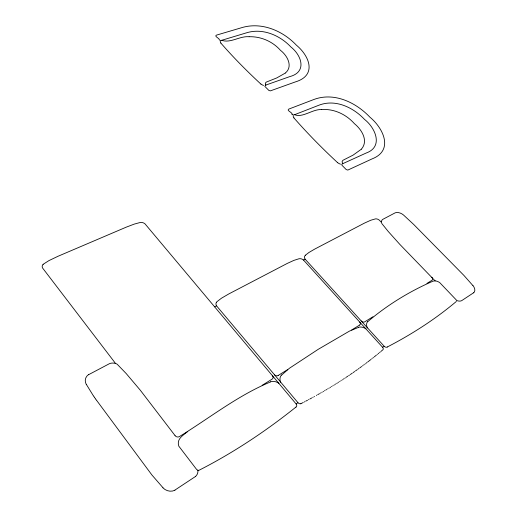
<?xml version="1.0" encoding="UTF-8"?>
<svg xmlns="http://www.w3.org/2000/svg" width="517" height="517" viewBox="0 0 517 517"><rect width="100%" height="100%" fill="white"/><g stroke="black" fill="none" stroke-linecap="round" stroke-linejoin="round"><path stroke-width="0.78" d="M361.37 149.167C368.828 140.773 361.557 129.431 354.404 123.66C346.3 114.503 334.215 108.68 321.858 109.559M367.833 321.593C387.123 305.101 409.684 291.291 432.962 281.19A8.304 5.48 36.3 0 1 435.178 280.925L431.96 277.61M281.655 375.058L289.371 368.285L318.259 349.298L349.434 331.119L358.462 327.403M305.521 255.146L308.92 252.496L314.704 249.097L364.433 223.118L370.754 220.248L375.316 218.924A12.679 8.33 32.3 0 1 375.769 218.865A3.916 2.566 31.9 0 1 379.265 220.126L381.501 222.452A6.779 4.414 32.3 0 1 382.716 219.402L395.214 212.81A7.374 4.743 32.5 0 1 403.531 215.027L413.736 224.494L463.936 275.445L472.932 285.617M285.397 73.007C293.417 66.286 287.084 55.319 280.453 50.311C272.653 41.489 260.982 36.397 249.207 36.726M372.957 316.759L364.718 321.839A2.772 1.978 35.6 0 1 361.254 321.038L361.183 320.921M361.28 149.264L353.117 155.113L342.861 160.335L342.092 161.608L342.506 163.327A7.076 4.479 29 0 0 342.706 163.695M456.362 301.443C435.236 319.26 411.842 334.286 387.317 346.978M380.919 351.444L382.981 349.705A2.488 1.784 37.7 0 0 382.58 347.23M380.228 352.019L379.53 352.594M378.832 353.169L378.134 353.744M295.918 407.099C265.725 431.249 233.173 452.892 198.787 470.392C197.862 470.36 196.971 469.895 196.402 469.171L178.779 446.113C176.413 438.539 183.192 435.514 188.382 430.9C215.117 413.716 241.109 394.083 270.63 381.895M377.074 354.61L377.429 354.319M376.37 355.185L374.23 356.898M373.513 357.473L372.796 358.042M371.71 358.895L372.072 358.611M370.98 359.464L367.677 362.016M366.934 362.579L366.185 363.141M365.067 363.987L365.441 363.703M364.311 364.55L363.561 365.112M362.423 365.952L362.798 365.668M300.894 403.719A2.669 2.1 38.2 0 1 297.921 402.678L296.151 403.984L145.025 223.874A4.382 3.238 20.2 0 0 141.076 222.478A10.631 7.884 20.4 0 0 139.551 222.665L134.284 224.094L126.413 227.086L58.014 256.27L48.941 260.607L43.48 264.084A15.167 11.878 13.7 0 0 43.111 264.4M361.661 366.508L359.742 367.904M358.972 368.459L358.197 369.015M357.421 369.571L355.463 370.954M354.681 371.51L353.098 372.608M352.303 373.158L350.3 374.528M349.498 375.077L348.691 375.626M285.3 73.091L276.75 77.931L266.184 82.145L265.324 83.237L265.602 84.762A6.74 4.11 24.5 0 0 265.777 85.092M347.876 376.169L346.248 377.255M187.49 431.566L179.386 436.587A3.244 2.811 32.4 0 1 175.03 435.624M174.875 490.116L195.4 476.558M473.65 292.745L461.629 300.687A7.193 4.698 37.1 0 1 456.498 300.422M343.366 379.155L344.193 378.612M345.02 378.069L345.427 377.798M287.478 369.694L278.172 375.465M342.125 379.963L342.538 379.691M340.871 380.771L341.291 380.499M339.617 381.578L340.037 381.307M338.351 382.38L338.771 382.108M337.504 382.91L336.657 383.446M335.378 384.241L335.804 383.976M262.164 385.301L272.162 379.103A2.999 2.372 34.9 0 0 272.478 375.71L272.414 375.691M351.663 329.982L359.69 325.019M426.952 283.394L432.089 280.22A2.604 1.713 35.7 0 0 431.992 277.597M334.092 385.042L334.525 384.777M332.806 385.831L333.232 385.566M331.507 386.626L331.94 386.361M330.201 387.414L330.641 387.149M328.896 388.202L329.335 387.937M327.578 388.984L328.017 388.726M326.699 389.508L325.813 390.031M324.482 390.807L324.928 390.548M323.151 391.582L323.597 391.324M321.807 392.358L322.253 392.099M320.456 393.133L320.908 392.875M319.551 393.644L317.735 394.671M316.365 395.434L316.824 395.182M314.071 396.707L314.53 396.455M312.688 397.463L313.147 397.211M311.757 397.974L309.896 398.975M308.487 399.731L308.959 399.479M307.55 400.229L305.657 401.224M214.607 306.839L216.526 305.825A4.543 3.503 27.7 0 1 216.494 302.238M216.507 302.245A13.151 10.133 28.4 0 1 217.121 301.56L221.47 298.212L228.792 293.94L287.297 263.405L293.902 260.381L298.723 258.843A12.324 8.802 30.9 0 1 299.724 258.694A4.272 3.044 30.5 0 1 303.485 260.012L305.114 259.153A4.214 2.973 30.6 0 1 304.797 256.018A10.198 7.199 31 0 1 305.528 255.152M88.678 374.644L109.468 363.664A8.55 7.238 20.6 0 1 115.562 363.483L116.836 363.974A21.397 18.25 19.6 0 1 117.437 364.479L126.232 373.597L140.301 390.219L175.069 435.598M304.235 401.967L304.707 401.722M303.279 402.465L300.881 403.699M342.28 163.889L366.107 153.058C383.75 146.783 375.316 127.725 364.517 119.401C353.072 107.245 335.022 98.669 318.511 105.371L294.263 114.819M265.337 85.247L289.804 76.6C307.247 71.986 301.624 55.416 290.838 46.918C279.652 35.072 262.332 27.769 246.202 32.914L221.431 40.378M321.69 109.572C312.843 108.945 303.124 117.773 295.104 114.903A6.85 4.239 26 0 1 294.703 114.645M249.039 36.733C239.94 35.893 230.886 43.157 222.265 40.488A6.566 3.871 22.2 0 1 221.877 40.242M115.562 363.49L42.568 267.993A4.724 3.677 13.1 0 1 43.098 264.387M260.865 84.064C246.9 71.107 233.367 57.445 220.849 43.085M337.679 162.732C322.401 148.56 307.641 133.573 293.908 117.902M163.023 487.77L151.94 475.026L96.55 400.281M292.002 114.147C293.191 112.984 286.043 110.438 288.699 109.126L313.115 99.787C333.51 91.651 355.728 102.185 369.881 117.146C383.181 128.016 394.096 150.331 372.098 158.887L347.838 170.074L346.222 169.582L342.293 165.602A1.797 1.144 28.9 0 1 341.873 164.193M431.63 277.254L431.876 277.513L399.777 244.328L388.183 231.409L382.005 223.758A16.712 10.812 32.4 0 1 381.688 223.279M305.114 259.153L384.15 346.203L382.567 347.243L359.748 322.091A2.785 2.003 35.6 0 1 359.709 325.044M216.526 305.825L297.941 402.665M303.479 260.019L359.625 321.955M96.317 399.964L95.968 399.479M342.48 163.275L342.765 163.669M95.735 399.163L95.386 398.685M265.583 84.717L265.835 85.072M95.154 398.361L94.811 397.877M94.585 397.554L94.249 397.075M94.023 396.752L93.577 396.106M93.357 395.776L86.455 384.57M456.362 300.015L439.76 282.65A7.626 5.034 36.2 0 0 435.159 280.873M293.695 114.936A1.738 1.079 25.8 0 1 291.976 114.16M340.541 164.173A5.551 3.522 28.7 0 1 337.724 162.693M293.973 117.889A5.396 3.361 26.1 0 1 293.171 115.705M220.856 40.462A1.667 0.989 22 0 1 219.208 39.719C220.384 38.917 213.65 36.132 216.339 35.169L241.265 27.802C261.182 21.552 282.508 30.535 296.344 45.121C309.67 56.166 317.063 75.476 295.297 81.938L270.372 90.876L268.827 90.404L265.215 86.746A1.713 1.047 24.3 0 1 264.807 86.139M263.592 85.434A5.286 3.225 24.2 0 1 260.911 84.032M220.914 43.073A5.176 3.07 22.2 0 1 220.281 41.121M278.191 375.491A2.986 2.346 35 0 1 274.34 374.644M270.565 381.779A9.125 7.238 36 0 1 278.954 383.317M296.183 403.964A2.805 2.217 38.2 0 1 295.95 407.137M280.653 382.25A9.028 7.064 36.1 0 1 281.552 374.967M358.397 327.3A8.466 6.101 36.4 0 1 365.971 328.818M367.413 327.914A8.375 5.958 36.4 0 1 367.729 321.509M197.914 470.224A9.06 7.962 37.7 0 1 195.413 476.571M387.349 347.01A2.585 1.848 37.7 0 1 384.202 346.306M174.94 490.213A10.114 9.047 37.3 0 1 162.945 487.841M86.358 384.609A9.558 8.194 18.5 0 1 88.607 374.56M472.99 285.591A7.82 5.041 37 0 1 473.714 292.809"/></g></svg>
